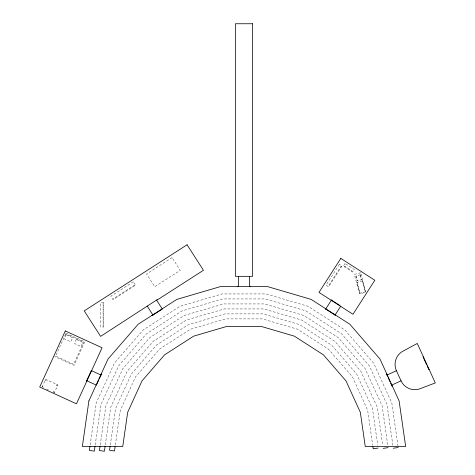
<?xml version="1.0" encoding="UTF-8"?>
<svg xmlns="http://www.w3.org/2000/svg" width="475" height="475" viewBox="0 0 475 475"><rect width="100%" height="100%" fill="white"/><g stroke="black" fill="none" stroke-linecap="round" stroke-linejoin="round"><path stroke-width="0.36" stroke-dasharray="2.38 1.78" d="M90.137 444.992L96.17 403.032L114.386 363.143L143.106 330L179.995 306.292L222.074 293.936L265.929 293.936L308.008 306.292L344.897 330L373.617 363.143L391.833 403.032L398.02 446.055M95.19 444.992L101.015 404.457L118.637 365.875L146.413 333.818L182.097 310.887L222.793 298.935L265.21 298.935L305.906 310.887L341.59 333.818L369.366 365.875L386.988 404.457L392.861 445.307M100.237 444.992L105.866 405.882L122.888 368.606L149.72 337.636L184.193 315.477L223.511 303.935L264.492 303.935L303.81 315.477L338.283 337.636L365.121 368.606L382.143 405.882L387.832 445.443M105.29 444.992L110.711 407.301L127.134 371.337L153.027 341.454L186.295 320.073L224.23 308.934L263.773 308.934L301.714 320.073L334.976 341.454L360.869 371.337L377.293 407.301L382.773 445.419M110.301 444.992L115.514 408.714L131.349 374.045L156.311 345.236L188.373 324.633L224.942 313.892L263.061 313.892L299.63 324.633L331.698 345.236L356.654 374.045L372.489 408.714L377.726 445.14M115.354 444.986L120.365 410.139L135.601 376.776L159.618 349.054L190.475 329.228L225.667 318.891L262.342 318.891L297.534 329.228L328.385 349.054L352.408 376.776L367.644 410.139L372.673 445.122M42.103 387.036L45.63 379.317L57.944 384.94L54.417 392.659L53.123 392.065M340.86 266.57L341.371 266.902L340.872 266.558L335.017 275.666L335.528 275.993M344.209 266.594L344.535 266.089L352.147 270.976L351.821 271.486M103.698 303.798L103.093 303.798L103.093 326.022L103.698 326.022M65.978 333.159L84.788 341.751L74.017 365.346L54.53 356.446M46.639 389.108L48.581 389.993M334.982 276.842L334.471 276.515L328.629 285.612L329.133 285.938M134.657 285.736L134.33 285.226L113.507 298.609L113.834 299.119M362.36 280.879L365.328 291.798M360.115 274.841L361.445 279.716M356.024 275.957L357.354 280.826M357.152 282.298L360.121 293.217M65.704 333.925L55.605 356.048L73.613 364.277L83.719 342.154L65.704 333.925M66.007 334.715L64.143 338.806L70.757 341.828L72.627 337.737L66.007 334.715M42.792 386.015L42.37 386.935L43.29 387.357L43.706 386.436L42.792 386.015M45.725 379.584L45.309 380.499L46.223 380.92L46.645 380L45.725 379.584M76.303 339.417L74.433 343.508L81.053 346.53L82.917 342.439L76.303 339.417M53.818 391.05L53.396 391.97L54.316 392.392L54.738 391.471L53.818 391.05M56.757 384.619L56.335 385.54L57.255 385.955L57.677 385.041L56.757 384.619M339.37 264.409L326.04 285.148L328.587 286.787L341.917 266.048L339.37 264.409M344.998 263.5L343.36 266.048L352.67 272.033L354.308 269.479L344.998 263.5M133.321 281.788L110.8 296.263L112.985 299.666L135.506 285.19L133.321 281.788M172.069 257.598L146.573 273.986L154.761 286.728L180.257 270.34L172.069 257.598M360.644 272.709L354.308 274.431L359.611 293.93L365.946 292.208L360.644 272.709M360.305 274.793L355.84 276.005L357.164 280.879L361.629 279.668L360.305 274.793M362.544 280.832L356.968 282.346L359.937 293.265L365.512 291.751L362.544 280.832M103.698 302.789L100.664 302.789L100.664 327.032L103.698 327.032L103.698 302.789"/><path stroke-width="0.71" d="M89.929 446.441L89.359 450.413L94.305 451.125L94.982 446.441M100.029 446.441L99.441 450.537L104.393 451.25L105.082 446.441M110.093 446.441L109.541 450.258L114.493 450.965L115.146 446.441M89.294 374.983L86.26 381.621L86.539 381.746M89.448 374.638L91.301 370.595L101.038 375.042M96.912 384.079L98.58 380.433M99.192 379.086L101.46 374.122L101.181 373.997M325.672 309.082L331.461 300.075M335.017 315.091L340.807 306.084M423.391 356.873L423.118 356.998L424.638 360.329M386.822 373.997L386.543 374.122L387.582 376.39M386.965 375.042L396.429 370.72A15.152 15.152 0 0 1 403.922 350.639L417.264 343.455L435.296 382.939L421.129 388.318A15.152 15.152 0 0 1 401.048 380.831L396.429 370.72M391.584 385.154L401.048 380.831M392.279 385.943L392 386.068L390.658 383.129M429.168 369.52L428.895 369.645L427.197 365.928M378.147 448.056L373.196 448.768L372.881 446.583M383.194 448.353L388.146 447.64M393.282 448.228L398.234 447.515M86.682 380.701L96.425 385.154M331.223 299.927L339.815 305.449M325.434 308.934L335.255 315.246M156.542 300.075L162.337 309.082L152.137 315.637L151.97 315.382M147.197 306.084L152.986 315.091M424.816 360.715L426.598 364.628M388.194 377.738L390.04 381.781M250.568 286.437L250.568 286.74M249.559 276.331L249.559 286.74M238.444 276.331L238.444 286.74M237.435 286.437L237.435 286.74M88.896 400.9L82.353 446.441L122.764 446.441L127.674 412.282L142.007 380.897L164.605 354.813L193.64 336.157L226.747 326.438L261.256 326.438L294.369 336.157L323.398 354.813L345.996 380.897L360.329 412.282L365.239 446.441L405.656 446.441L399.107 400.9L379.994 359.047L349.861 324.271L311.155 299.398L267.009 286.437L221 286.437L176.848 299.398L138.142 324.271L108.015 359.047L88.896 400.9M65.307 330.956L39.704 387.018L76.463 403.803L102.066 347.742L65.307 330.956M340.818 258.412L318.974 292.41L352.967 314.26L374.817 280.262L340.818 258.412M187.067 244.791L84.229 310.882L100.611 336.383L157.397 299.529L157.558 299.784L203.454 270.287L187.067 244.791M252.593 23.75L235.416 23.75L235.416 276.331L252.593 276.331L252.593 23.75"/></g></svg>
